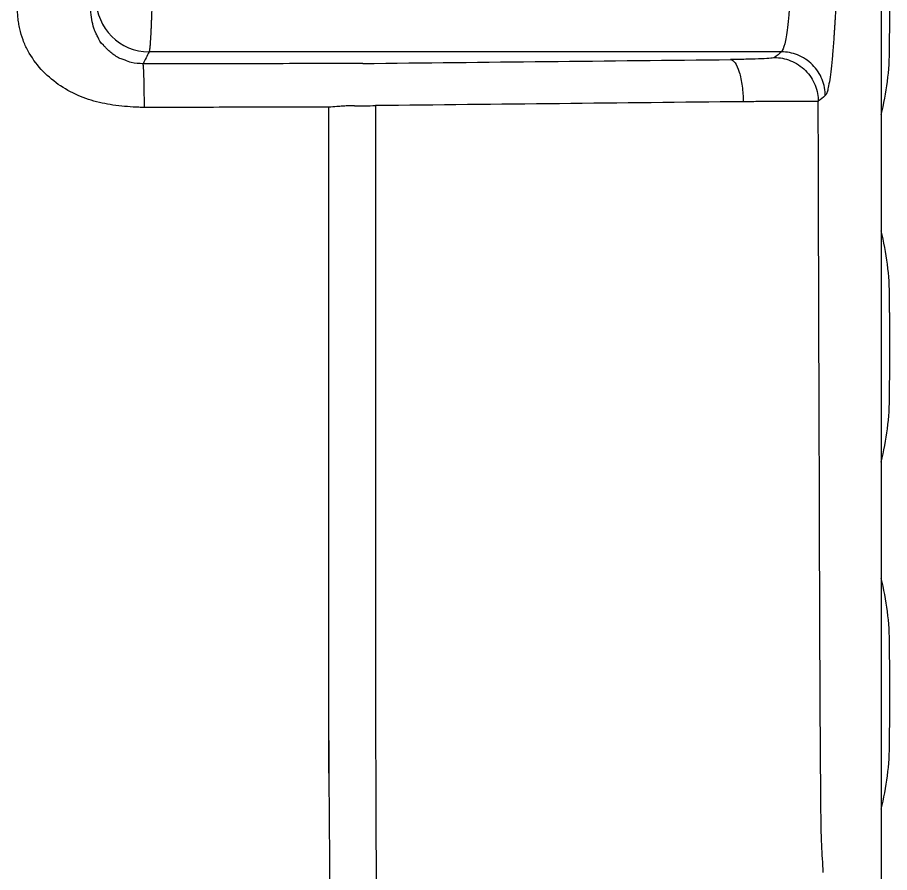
# Model space of a CAD drawing. Header units: inches. Extents: x 5877 to 13759, y 12099 to 29642.
# Drawn here: x 8361.4 to 8419.2, y 21705.1 to 21761.7 of the extents above; entities that cross this region are included whole.
import ezdxf

# ---------------------------------------------------------------- set-up
doc = ezdxf.new("R2010")
doc.units = ezdxf.units.IN
doc.header["$MEASUREMENT"] = 0
doc.layers.add('A-FUR2', color=6, linetype='Continuous')

msp = doc.modelspace()

# ---------------------------------------------------------------- linework, layer by layer
at = {"layer": 'A-FUR2', "color": 0}
for p, q in [((8418.627, 21770.581), (8418.627, 21585.419)), ((8412.035, 21759.437), (8370.144, 21759.437))]:
    msp.add_line(p, q, dxfattribs=at)
for centre, radius, start, end in [((8630.988, 21762.919), 211.809, 179.394, 180.606), ((8370.146, 21762.938), 3.501, 180.05379, 269.97232), ((8401.191, 21759.725), 18, 345.62609, 0), ((8401.191, 21743.112), 18, 360, 14.37391), ((8630.988, 21739.919), 211.809, 179.394, 180.606), ((8401.191, 21736.725), 18, 345.62609, 0), ((8401.191, 21720.112), 18, 360, 14.3739), ((8630.988, 21716.919), 211.809, 179.394, 180.606), ((8401.191, 21713.725), 18, 345.6261, 0)]:
    msp.add_arc(centre, radius, start, end, dxfattribs=at)
for points, knots in [([(8370.4, 21765.149), (8370.398, 21765.039, 0), (8370.393, 21764.815, 0), (8370.385, 21764.486, 0), (8370.378, 21764.155, 0), (8370.369, 21763.824, 0), (8370.361, 21763.496, 0), (8370.352, 21763.169, 0), (8370.343, 21762.847, 0), (8370.333, 21762.53, 0), (8370.323, 21762.219, 0), (8370.313, 21761.916, 0), (8370.302, 21761.623, 0), (8370.291, 21761.341, 0), (8370.28, 21761.071, 0), (8370.268, 21760.815, 0), (8370.256, 21760.575, 0), (8370.243, 21760.352, 0), (8370.23, 21760.149, 0), (8370.216, 21759.966, 0), (8370.203, 21759.806, 0), (8370.188, 21759.671, 0), (8370.174, 21759.563, 0), (8370.159, 21759.48, 0), (8370.149, 21759.451, 0), (8370.144, 21759.437, 0)], [0, 0, 0, 0, 0.031766, 0.064597, 0.098491, 0.13345, 0.169474, 0.206564, 0.244718, 0.283937, 0.324221, 0.365569, 0.407983, 0.451461, 0.496004, 0.541612, 0.588285, 0.636022, 0.684825, 0.734692, 0.785624, 0.837621, 0.890682, 0.944809, 1, 1, 1, 1]), ([(8369.839, 21755.757), (8369.779, 21755.757, 0), (8369.653, 21755.758, 0), (8369.402, 21755.767, 0), (8368.959, 21755.79, 0), (8368.326, 21755.835, 0), (8367.581, 21755.931, 0), (8366.603, 21756.125, 0), (8365.421, 21756.512, 0), (8364.104, 21757.244, 0), (8362.959, 21758.244, 0), (8362.212, 21759.286, 0), (8361.785, 21760.22, 0), (8361.598, 21760.836, 0), (8361.506, 21761.347, 0), (8361.461, 21761.734, 0), (8361.434, 21762.129, 0), (8361.431, 21762.389, 0), (8361.43, 21762.521, 0)], [0, 0, 0, 0, 0.01482, 0.031116, 0.062235, 0.124343, 0.188094, 0.247808, 0.370591, 0.493636, 0.617718, 0.743408, 0.807069, 0.871157, 0.90198, 0.93556, 0.967393, 1, 1, 1, 1]), ([(8412.606, 21762.973), (8412.603, 21762.935, 0), (8412.573, 21762.522, 0), (8412.512, 21761.862, 0), (8412.397, 21760.797, 0), (8412.239, 21759.801, 0), (8412.106, 21759.563, 0), (8412.035, 21759.437, 0)], [0, 0, 0, 0, 0.016838, 0.181368, 0.349845, 0.656176, 1, 1, 1, 1]), ([(8415.647, 21762.803), (8415.642, 21762.696, 0), (8415.631, 21762.484, 0), (8415.614, 21762.175, 0), (8415.597, 21761.874, 0), (8415.58, 21761.581, 0), (8415.563, 21761.297, 0), (8415.546, 21761.02, 0), (8415.528, 21760.752, 0), (8415.51, 21760.492, 0), (8415.471, 21759.944, 0), (8415.408, 21759.169, 0), (8415.319, 21758.287, 0), (8415.227, 21757.573, 0), (8415.15, 21757.143, 0), (8415.092, 21756.899, 0), (8415.053, 21756.765, 0), (8415.013, 21756.66, 0), (8414.973, 21756.581, 0), (8414.946, 21756.553, 0), (8414.933, 21756.539, 0)], [0, 0, 0, 0, 0.027966, 0.055845, 0.083645, 0.111373, 0.139037, 0.166645, 0.194203, 0.221719, 0.249201, 0.373857, 0.499783, 0.625673, 0.750475, 0.799992, 0.849659, 0.89952, 0.949619, 1, 1, 1, 1]), ([(8366.614, 21760.704), (8366.612, 21760.708, 0), (8366.584, 21760.762, 0), (8366.554, 21760.842, 0), (8366.521, 21760.927, 0), (8366.507, 21760.964, 0), (8366.5, 21760.984, 0), (8366.365, 21761.364, 0), (8366.325, 21761.793, 0), (8366.286, 21762.218, 0)], [0, 0, 0, 0, 0.010139, 0.126214, 0.174239, 0.195757, 0.205895, 0.215619, 1, 1, 1, 1]), ([(8368.559, 21758.879), (8368.471, 21758.907, 0), (8368.138, 21759.016, 0), (8367.772, 21759.269, 0), (8367.457, 21759.533, 0), (8367.307, 21759.681, 0), (8367.228, 21759.766, 0), (8367.188, 21759.812, 0), (8367.168, 21759.835, 0), (8367.157, 21759.847, 0), (8367.152, 21759.853, 0), (8367.15, 21759.856, 0), (8367.148, 21759.858, 0), (8367.148, 21759.858, 0), (8367.148, 21759.859, 0), (8367.147, 21759.859, 0), (8367.147, 21759.859, 0), (8367.147, 21759.859, 0), (8367.147, 21759.859, 0), (8367.147, 21759.859, 0), (8367.15, 21759.872, 0), (8366.9, 21760.024, 0), (8366.815, 21760.322, 0), (8366.662, 21760.612, 0), (8366.614, 21760.704, 0)], [0, 0, 0, 0, 0.093285, 0.351874, 0.476362, 0.548355, 0.586795, 0.606626, 0.616693, 0.621765, 0.624312, 0.625588, 0.626226, 0.626546, 0.626704, 0.626783, 0.626824, 0.626843, 0.626853, 0.62686, 0.626863, 0.641443, 0.88726, 1, 1, 1, 1]), ([(8419.191, 21759.725), (8419.191, 21759.769, 0), (8419.191, 21759.837, 0), (8419.191, 21760.228, 0), (8419.191, 21760.516, 0), (8419.191, 21760.661, 0)], [0, 0, 0, 0, 0.478887, 0.739551, 1, 1, 1, 1]), ([(8411.57, 21759.058), (8411.551, 21759.043, 0), (8411.467, 21759.029, 0), (8411.177, 21759.001, 0), (8410.97, 21758.988, 0), (8410.454, 21758.965, 0), (8410.144, 21758.955, 0), (8409.45, 21758.938, 0), (8409.065, 21758.931, 0), (8408.662, 21758.927, 0)], [0, 0, 0, 0, 0.25, 0.25, 0.5, 0.5, 0.75, 0.75, 1, 1, 1, 1]), ([(8411.57, 21759.058), (8411.911, 21759.058, 0), (8412.279, 21758.995, 0), (8412.992, 21758.712, 0), (8413.334, 21758.49, 0), (8413.9, 21757.925, 0), (8414.121, 21757.582, 0), (8414.404, 21756.869, 0), (8414.466, 21756.501, 0), (8414.467, 21756.16, 0)], [0, 0, 0, 0, 0.25, 0.25, 0.5, 0.5, 0.75, 0.75, 1, 1, 1, 1]), ([(8414.933, 21756.539), (8414.932, 21756.88, 0), (8414.869, 21757.248, 0), (8414.587, 21757.961, 0), (8414.365, 21758.304, 0), (8413.8, 21758.869, 0), (8413.457, 21759.091, 0), (8412.744, 21759.374, 0), (8412.376, 21759.436, 0), (8412.035, 21759.437, 0)], [0, 0, 0, 0, 0.25, 0.25, 0.5, 0.5, 0.75, 0.75, 1, 1, 1, 1]), ([(8369.748, 21758.645), (8369.481, 21758.658, 0), (8369.059, 21758.678, 0), (8368.693, 21758.825, 0), (8368.559, 21758.879, 0)], [0, 0, 0, 0, 0.633927, 1, 1, 1, 1]), ([(8383.248, 21758.66), (8380.998, 21758.657, 0), (8378.749, 21758.655, 0), (8375.374, 21758.651, 0), (8374.249, 21758.65, 0), (8372.561, 21758.648, 0), (8371.999, 21758.647, 0), (8371.155, 21758.647, 0), (8370.874, 21758.646, 0), (8370.311, 21758.646, 0), (8370.03, 21758.645, 0), (8369.748, 21758.645, 0)], [0, 0, 0, 0, 0.5, 0.5, 0.75, 0.75, 0.875, 0.875, 0.9375, 0.9375, 1, 1, 1, 1]), ([(8369.839, 21755.757), (8369.839, 21755.814, 0), (8369.839, 21755.929, 0), (8369.838, 21756.1, 0), (8369.837, 21756.271, 0), (8369.835, 21756.44, 0), (8369.833, 21756.606, 0), (8369.831, 21756.769, 0), (8369.829, 21756.927, 0), (8369.826, 21757.08, 0), (8369.824, 21757.227, 0), (8369.821, 21757.368, 0), (8369.818, 21757.501, 0), (8369.814, 21757.627, 0), (8369.811, 21757.746, 0), (8369.807, 21757.856, 0), (8369.804, 21757.958, 0), (8369.8, 21758.052, 0), (8369.796, 21758.138, 0), (8369.792, 21758.216, 0), (8369.789, 21758.286, 0), (8369.785, 21758.348, 0), (8369.781, 21758.403, 0), (8369.777, 21758.452, 0), (8369.774, 21758.494, 0), (8369.77, 21758.53, 0), (8369.767, 21758.56, 0), (8369.764, 21758.585, 0), (8369.76, 21758.605, 0), (8369.757, 21758.621, 0), (8369.754, 21758.633, 0), (8369.751, 21758.641, 0), (8369.749, 21758.644, 0), (8369.748, 21758.645, 0)], [0, 0, 0, 0, 0.038203, 0.076636, 0.115223, 0.153884, 0.19254, 0.231111, 0.269516, 0.307677, 0.345517, 0.382964, 0.419947, 0.456402, 0.492268, 0.52749, 0.562018, 0.595808, 0.628822, 0.661028, 0.692397, 0.722909, 0.752546, 0.781297, 0.809153, 0.836111, 0.86217, 0.887334, 0.911608, 0.935, 0.957522, 0.979184, 1, 1, 1, 1]), ([(8408.662, 21758.927), (8408.757, 21758.916, 0), (8408.858, 21758.848, 0), (8409.056, 21758.571, 0), (8409.152, 21758.361, 0), (8409.315, 21757.827, 0), (8409.381, 21757.504, 0), (8409.472, 21756.825, 0), (8409.496, 21756.47, 0), (8409.503, 21756.136, 0)], [0, 0, 0, 0, 0.25, 0.25, 0.5, 0.5, 0.75, 0.75, 1, 1, 1, 1]), ([(8414.467, 21756.16), (8414.462, 21756.159, 0), (8414.452, 21756.159, 0), (8414.423, 21756.158, 0), (8414.383, 21756.157, 0), (8414.331, 21756.156, 0), (8414.268, 21756.155, 0), (8414.193, 21756.154, 0), (8414.02, 21756.151, 0), (8413.681, 21756.148, 0), (8413.165, 21756.145, 0), (8412.676, 21756.143, 0), (8412.268, 21756.142, 0), (8411.836, 21756.141, 0), (8411.385, 21756.14, 0), (8410.921, 21756.139, 0), (8410.451, 21756.138, 0), (8409.98, 21756.137, 0), (8409.66, 21756.137, 0), (8409.503, 21756.136, 0)], [0, 0, 0, 0, 0.031724, 0.063821, 0.096271, 0.129054, 0.162149, 0.195532, 0.229178, 0.361865, 0.491697, 0.560298, 0.627821, 0.694048, 0.758788, 0.821876, 0.883174, 0.942576, 1, 1, 1, 1]), ([(8414.8, 21705.066), (8414.767, 21705.676, 0), (8414.682, 21707.226, 0), (8414.594, 21708.778, 0), (8414.467, 21756.16, 0)], [0, 0, 0, 0, 0.3930819, 1, 1, 1, 1]), ([(8382.049, 21755.771), (8380.014, 21755.768, 0), (8375.944, 21755.764, 0), (8371.874, 21755.759, 0), (8369.839, 21755.757, 0)], [0, 0, 0, 0, 0.4999822, 1, 1, 1, 1]), ([(8382.997, 21576.463), (8382.048, 21715.696, 0), (8382.048, 21716.68, 0), (8382.048, 21718.337, 0), (8382.048, 21720.357, 0), (8382.048, 21722.739, 0), (8382.047, 21726.192, 0), (8382.047, 21730.482, 0), (8382.047, 21735.482, 0), (8382.047, 21740.422, 0), (8382.048, 21745.286, 0), (8382.049, 21749.676, 0), (8382.049, 21753.127, 0), (8382.049, 21755.023, 0), (8382.049, 21755.771, 0)], [0, 0, 0, 0, 0.032112, 0.073168, 0.123168, 0.182112, 0.250001, 0.379243, 0.5, 0.620035, 0.744758, 0.859632, 0.944713, 1, 1, 1, 1]), ([(8382.048, 21715.265), (8382.048, 21715.696, 0), (8382.048, 21716.68, 0), (8382.048, 21718.337, 0), (8382.048, 21720.357, 0), (8382.048, 21722.739, 0), (8382.047, 21726.192, 0), (8382.047, 21730.482, 0), (8382.047, 21735.482, 0), (8382.047, 21740.422, 0), (8382.048, 21745.286, 0), (8382.049, 21749.676, 0), (8382.049, 21753.127, 0), (8382.049, 21755.023, 0), (8382.049, 21755.771, 0)], [0, 0, 0, 0, 0.032112, 0.073168, 0.123168, 0.182112, 0.250001, 0.379243, 0.5, 0.620035, 0.744758, 0.859632, 0.944713, 1, 1, 1, 1]), ([(8383.755, 21755.868), (8383.678, 21755.867, 0), (8383.515, 21755.865, 0), (8383.254, 21755.855, 0), (8382.941, 21755.838, 0), (8382.536, 21755.809, 0), (8382.228, 21755.785, 0), (8382.049, 21755.771, 0)], [0, 0, 0, 0, 0.13603, 0.289535, 0.460517, 0.686773, 1, 1, 1, 1]), ([(8385.136, 21755.874), (8385.136, 21755.319, 0), (8385.136, 21754.07, 0), (8385.136, 21751.988, 0), (8385.136, 21749.491, 0), (8385.136, 21746.577, 0), (8385.136, 21743.246, 0), (8385.136, 21739.501, 0), (8385.136, 21734.754, 0), (8385.136, 21729.524, 0), (8385.137, 21724.329, 0), (8385.137, 21720.267, 0), (8385.137, 21717.334, 0), (8385.138, 21715.756, 0), (8385.719, 21579.274, 0)], [0, 0, 0, 0, 0.04086, 0.09192, 0.15318, 0.224639, 0.306298, 0.398156, 0.500213, 0.6556, 0.783273, 0.883232, 0.955474, 1, 1, 1, 1]), ([(8385.136, 21755.874), (8385.136, 21755.319, 0), (8385.136, 21754.07, 0), (8385.136, 21751.988, 0), (8385.136, 21749.491, 0), (8385.136, 21746.577, 0), (8385.136, 21743.246, 0), (8385.136, 21739.501, 0), (8385.136, 21734.754, 0), (8385.136, 21729.524, 0), (8385.137, 21724.329, 0), (8385.137, 21720.267, 0), (8385.137, 21717.334, 0), (8385.138, 21715.756, 0), (8385.138, 21715.154, 0)], [0, 0, 0, 0, 0.04086, 0.09192, 0.15318, 0.224639, 0.306298, 0.398156, 0.500213, 0.6556, 0.783273, 0.883232, 0.955474, 1, 1, 1, 1]), ([(8419.191, 21742.177), (8419.191, 21742.321, 0), (8419.191, 21742.61, 0), (8419.191, 21743.001, 0), (8419.191, 21743.068, 0), (8419.191, 21743.112, 0)], [0, 0, 0, 0, 0.260665, 0.521113, 1, 1, 1, 1]), ([(8419.191, 21736.725), (8419.191, 21736.769, 0), (8419.191, 21736.837, 0), (8419.191, 21737.228, 0), (8419.191, 21737.516, 0), (8419.191, 21737.661, 0)], [0, 0, 0, 0, 0.478887, 0.739551, 1, 1, 1, 1]), ([(8419.191, 21719.177), (8419.191, 21719.321, 0), (8419.191, 21719.61, 0), (8419.191, 21720.001, 0), (8419.191, 21720.068, 0), (8419.191, 21720.112, 0)], [0, 0, 0, 0, 0.260665, 0.521113, 1, 1, 1, 1]), ([(8382.048, 21711.657), (8382.053, 21711.854, 0), (8382.057, 21712.086, 0), (8382.063, 21712.612, 0), (8382.064, 21712.906, 0), (8382.064, 21713.536, 0), (8382.063, 21713.873, 0), (8382.057, 21714.562, 0), (8382.053, 21714.916, 0), (8382.048, 21715.265, 0)], [0, 0, 0, 0, 0.25, 0.25, 0.5, 0.5, 0.75, 0.75, 1, 1, 1, 1]), ([(8419.191, 21713.725), (8419.191, 21713.769, 0), (8419.191, 21713.837, 0), (8419.191, 21714.228, 0), (8419.191, 21714.516, 0), (8419.191, 21714.661, 0)], [0, 0, 0, 0, 0.478887, 0.739552, 1, 1, 1, 1])]:
    msp.add_open_spline(points, degree=3, knots=knots, dxfattribs=at)
for points in [[(8370.144, 21759.437), (8370.012, 21759.173, 0), (8369.88, 21758.909, 0), (8369.748, 21758.645, 0)], [(8412.035, 21759.437), (8411.885, 21759.311, 0), (8411.73, 21759.184, 0), (8411.57, 21759.058, 0)], [(8384.296, 21758.669), (8383.952, 21758.665, 0), (8383.602, 21758.662, 0), (8383.248, 21758.66, 0)], [(8384.296, 21758.669), (8392.418, 21758.755, 0), (8400.54, 21758.841, 0), (8408.662, 21758.927, 0)], [(8409.503, 21756.136), (8401.381, 21756.049, 0), (8393.259, 21755.961, 0), (8385.136, 21755.874, 0)], [(8414.933, 21756.539), (8414.782, 21756.412, 0), (8414.627, 21756.286, 0), (8414.467, 21756.16, 0)], [(8383.755, 21755.868), (8384.222, 21755.869, 0), (8384.683, 21755.871, 0), (8385.136, 21755.874, 0)]]:
    msp.add_open_spline(points, degree=3, dxfattribs=at)

doc.saveas('drawing.dxf')
